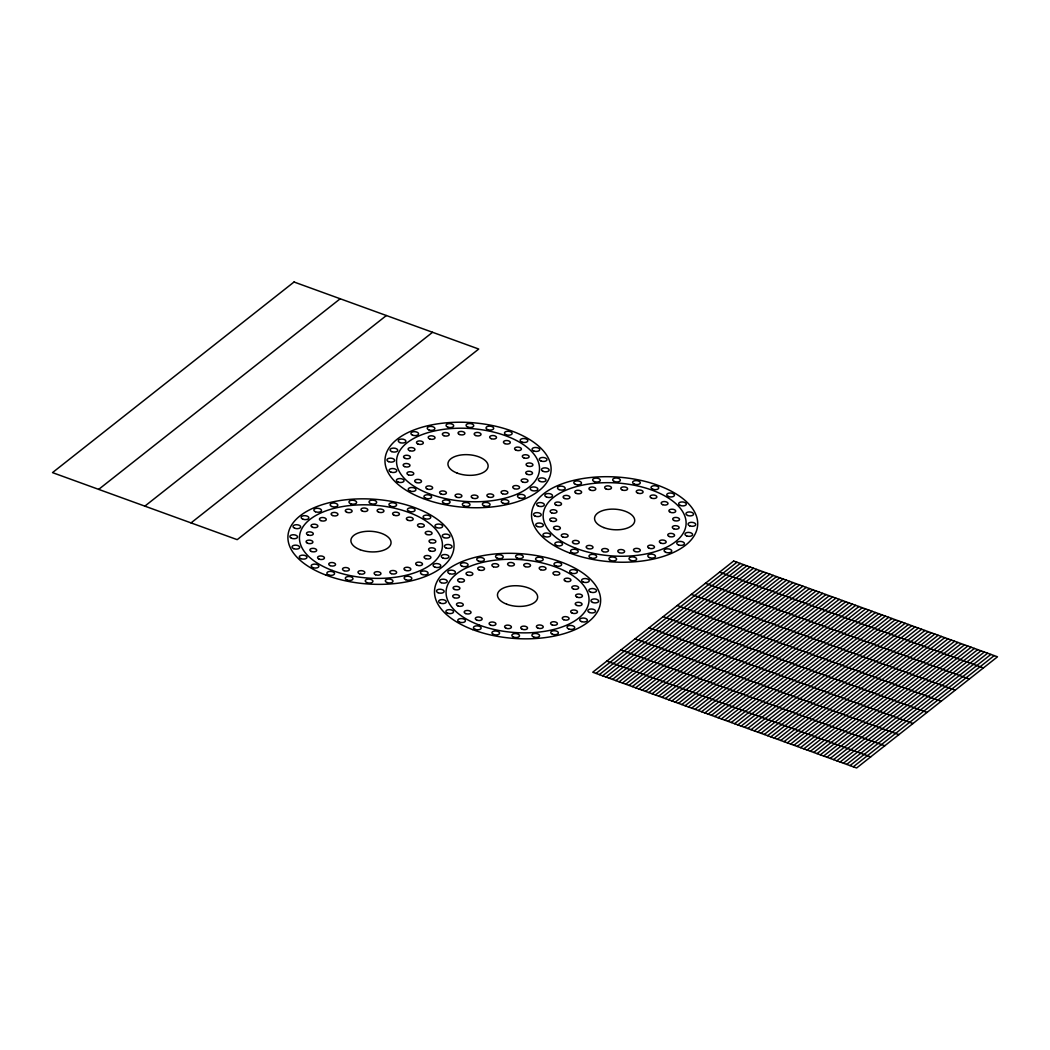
<?xml version="1.0" encoding="UTF-8"?>
<svg xmlns="http://www.w3.org/2000/svg" width="1050" height="1050" viewBox="0 0 1050 1050"><rect width="100%" height="100%" fill="white"/><g stroke="black" fill="none" stroke-linecap="round" stroke-linejoin="round"><path stroke-width="1.5" d="M98.674 489.379L340.213 298.764M144.847 506.139L386.387 315.525M191.034 522.9L432.561 332.286M596.033 673.418L736.929 562.236M599.34 674.612L740.237 563.43M602.634 675.806L743.531 564.624M605.929 677.014L746.826 565.819M609.236 678.208L750.12 567.013M612.531 679.403L753.428 568.221M615.825 680.597L756.722 569.415M619.133 681.791L760.016 570.609M622.427 682.999L763.324 571.804M625.721 684.193L766.618 572.998M629.016 685.388L769.913 574.206M632.323 686.582L773.22 575.4M635.617 687.776L776.514 576.594M638.912 688.984L779.809 577.789M642.219 690.178L783.103 578.996M645.514 691.372L786.411 580.191M648.808 692.567L789.705 581.385M652.116 693.774L792.999 582.579M655.41 694.969L796.307 583.774M658.704 696.163L799.601 584.981M661.999 697.358L802.896 586.176M665.306 698.552L806.203 587.37M668.601 699.759L809.497 588.564M671.895 700.954L812.792 589.759M675.203 702.148L816.086 590.966M678.497 703.342L819.394 592.161M681.791 704.537L822.688 593.355M685.099 705.744L825.983 594.549M688.393 706.939L829.29 595.757M691.688 708.133L832.584 596.951M694.982 709.328L835.879 598.146M698.289 710.535L839.186 599.34M701.584 711.729L842.481 600.534M704.878 712.924L845.775 601.742M708.186 714.118L849.069 602.936M711.48 715.312L852.377 604.131M714.774 716.52L855.671 605.325M718.082 717.714L858.966 606.519M721.376 718.909L862.273 607.727M724.671 720.103L865.567 608.921M727.965 721.297L868.862 610.116M731.272 722.505L872.169 611.31M734.567 723.699L875.464 612.518M737.861 724.894L878.758 613.712M741.169 726.088L882.053 614.906M744.463 727.296L885.36 616.101M747.758 728.49L888.654 617.295M751.065 729.684L891.949 618.503M754.359 730.879L895.256 619.697M757.654 732.073L898.551 620.891M760.948 733.281L901.845 622.086M764.256 734.475L905.153 623.28M767.55 735.669L908.447 624.488M770.844 736.864L911.741 625.682M774.152 738.058L915.036 626.876M777.446 739.266L918.343 628.071M780.741 740.46L921.638 629.278M784.048 741.654L924.932 630.472M787.342 742.849L928.239 631.667M790.637 744.056L931.534 632.861M793.931 745.251L934.828 634.056M797.239 746.445L938.136 635.263M800.533 747.639L941.43 636.457M803.828 748.834L944.724 637.652M807.135 750.041L948.019 638.846M810.429 751.236L951.326 640.041M813.724 752.43L954.621 641.248M817.031 753.624L957.915 642.442M820.326 754.819L961.222 643.637M823.62 756.026L964.517 644.831M826.914 757.221L967.811 646.039M830.222 758.415L971.119 647.233M833.516 759.609L974.413 648.428M836.811 760.817L977.707 649.622M840.118 762.011L981.002 650.816M843.413 763.206L984.309 652.024M846.707 764.4L987.604 653.218M850.014 765.594L990.898 654.413M853.309 766.802L994.206 655.607M719.539 572.145L983.417 667.931M705.456 583.275L969.321 679.048M691.372 594.392L955.237 690.165M677.276 605.509L941.141 701.282M663.193 616.626L927.058 712.399M649.097 627.742L912.962 723.516M635.014 638.859L898.879 734.633M620.918 649.976L884.783 745.763M606.834 661.106L870.699 756.879M294.039 282.004L52.5 472.618L237.208 539.661L478.734 349.046L294.039 282.004M733.635 561.028L592.738 672.223L856.603 767.996L997.5 656.801L733.635 561.028M476.739 620.104A3.439 1.759 3.9 0 0 482.16 619.106A3.439 1.759 3.9 0 0 477.317 617.085A3.439 1.759 3.9 0 0 476.739 620.104M465.675 613.581A3.439 1.759 3.9 0 0 471.043 612.518A3.439 1.759 3.9 0 0 466.108 610.562A3.439 1.759 3.9 0 0 465.675 613.581M458.023 605.955A3.439 1.759 3.9 0 0 463.312 604.826A3.439 1.759 3.9 0 0 458.312 602.923A3.439 1.759 3.9 0 0 458.023 605.955M454.086 597.673A3.439 1.759 3.9 0 0 459.506 596.689A3.439 1.759 3.9 0 0 454.663 594.668A3.439 1.759 3.9 0 0 454.086 597.673M454.545 589.457A3.439 1.759 3.9 0 0 459.913 588.394A3.439 1.759 3.9 0 0 454.978 586.438A3.439 1.759 3.9 0 0 454.545 589.457M459.165 581.779A3.439 1.759 3.9 0 0 464.467 580.65A3.439 1.759 3.9 0 0 459.454 578.747A3.439 1.759 3.9 0 0 459.165 581.779M467.447 575.098A3.439 1.759 3.9 0 0 472.867 574.101A3.439 1.759 3.9 0 0 468.011 572.092A3.439 1.759 3.9 0 0 467.447 575.098M479.194 570.006A3.439 1.759 3.9 0 0 484.549 568.942A3.439 1.759 3.9 0 0 479.627 566.987A3.439 1.759 3.9 0 0 479.194 570.006M493.434 566.79A3.439 1.759 3.9 0 0 498.724 565.661A3.439 1.759 3.9 0 0 493.723 563.758A3.439 1.759 3.9 0 0 493.434 566.79M508.988 565.582A3.439 1.759 3.9 0 0 514.408 564.585A3.439 1.759 3.9 0 0 509.552 562.577A3.439 1.759 3.9 0 0 508.988 565.582M525.184 566.619A3.439 1.759 3.9 0 0 530.539 565.556A3.439 1.759 3.9 0 0 525.617 563.601A3.439 1.759 3.9 0 0 525.184 566.619M540.737 569.756A3.439 1.759 3.9 0 0 546.026 568.628A3.439 1.759 3.9 0 0 541.026 566.724A3.439 1.759 3.9 0 0 540.737 569.756M554.374 574.704A3.439 1.759 3.9 0 0 559.794 573.72A3.439 1.759 3.9 0 0 554.951 571.699A3.439 1.759 3.9 0 0 554.374 574.704M565.582 581.28A3.439 1.759 3.9 0 0 570.938 580.217A3.439 1.759 3.9 0 0 566.003 578.261A3.439 1.759 3.9 0 0 565.582 581.28M573.366 588.958A3.439 1.759 3.9 0 0 578.668 587.829A3.439 1.759 3.9 0 0 573.654 585.926A3.439 1.759 3.9 0 0 573.366 588.958M577.028 597.135A3.439 1.759 3.9 0 0 582.448 596.137A3.439 1.759 3.9 0 0 577.605 594.116A3.439 1.759 3.9 0 0 577.028 597.135M576.712 605.404A3.439 1.759 3.9 0 0 582.067 604.341A3.439 1.759 3.9 0 0 577.133 602.385A3.439 1.759 3.9 0 0 576.712 605.404M572.224 613.134A3.439 1.759 3.9 0 0 577.513 612.006A3.439 1.759 3.9 0 0 572.512 610.102A3.439 1.759 3.9 0 0 572.224 613.134M563.679 619.71A3.439 1.759 3.9 0 0 569.1 618.712A3.439 1.759 3.9 0 0 564.244 616.704A3.439 1.759 3.9 0 0 563.679 619.71M552.064 624.855A3.439 1.759 3.9 0 0 557.419 623.792A3.439 1.759 3.9 0 0 552.484 621.836A3.439 1.759 3.9 0 0 552.064 624.855M537.954 628.123A3.439 1.759 3.9 0 0 543.257 626.994A3.439 1.759 3.9 0 0 538.243 625.091A3.439 1.759 3.9 0 0 537.954 628.123M522.139 629.226A3.439 1.759 3.9 0 0 527.559 628.228A3.439 1.759 3.9 0 0 522.703 626.22A3.439 1.759 3.9 0 0 522.139 629.226M506.074 628.241A3.439 1.759 3.9 0 0 511.429 627.178A3.439 1.759 3.9 0 0 506.494 625.222A3.439 1.759 3.9 0 0 506.074 628.241M490.652 625.157A3.439 1.759 3.9 0 0 495.954 624.028A3.439 1.759 3.9 0 0 490.941 622.125A3.439 1.759 3.9 0 0 490.652 625.157M506.691 604.183A20.121 10.277 3.9 0 0 537.626 597.581A20.121 10.277 3.9 0 0 508.358 586.451A20.121 10.277 3.9 0 0 506.691 604.183M459.362 622.059A3.872 1.982 3.9 0 0 465.452 620.944A3.872 1.982 3.9 0 0 459.992 618.673A3.872 1.982 3.9 0 0 459.362 622.059M447.549 613.134A3.872 1.982 3.9 0 0 453.561 611.94A3.872 1.982 3.9 0 0 448.022 609.748A3.872 1.982 3.9 0 0 447.549 613.134M440.357 603.159A3.872 1.982 3.9 0 0 446.303 601.886A3.872 1.982 3.9 0 0 440.672 599.747A3.872 1.982 3.9 0 0 440.357 603.159M438.06 592.712A3.872 1.982 3.9 0 0 444.15 591.596A3.872 1.982 3.9 0 0 438.703 589.339A3.872 1.982 3.9 0 0 438.06 592.712M441.249 582.697A3.872 1.982 3.9 0 0 447.274 581.503A3.872 1.982 3.9 0 0 441.735 579.298A3.872 1.982 3.9 0 0 441.249 582.697M449.505 573.681A3.872 1.982 3.9 0 0 455.451 572.421A3.872 1.982 3.9 0 0 449.82 570.281A3.872 1.982 3.9 0 0 449.505 573.681M462.013 566.212A3.872 1.982 3.9 0 0 468.103 565.097A3.872 1.982 3.9 0 0 462.656 562.839A3.872 1.982 3.9 0 0 462.013 566.212M478.393 560.976A3.872 1.982 3.9 0 0 484.404 559.781A3.872 1.982 3.9 0 0 478.866 557.589A3.872 1.982 3.9 0 0 478.393 560.976M497.28 558.232A3.872 1.982 3.9 0 0 503.239 556.959A3.872 1.982 3.9 0 0 497.608 554.82A3.872 1.982 3.9 0 0 497.28 558.232M517.191 558.088A3.872 1.982 3.9 0 0 523.281 556.972A3.872 1.982 3.9 0 0 517.834 554.702A3.872 1.982 3.9 0 0 517.191 558.088M537.206 560.713A3.872 1.982 3.9 0 0 543.217 559.519A3.872 1.982 3.9 0 0 537.679 557.327A3.872 1.982 3.9 0 0 537.206 560.713M555.726 565.858A3.872 1.982 3.9 0 0 561.671 564.585A3.872 1.982 3.9 0 0 556.041 562.459A3.872 1.982 3.9 0 0 555.726 565.858M571.266 573.077A3.872 1.982 3.9 0 0 577.356 571.961A3.872 1.982 3.9 0 0 571.909 569.704A3.872 1.982 3.9 0 0 571.266 573.077M583.236 582.054A3.872 1.982 3.9 0 0 589.26 580.86A3.872 1.982 3.9 0 0 583.721 578.668A3.872 1.982 3.9 0 0 583.236 582.054M590.572 592.095A3.872 1.982 3.9 0 0 596.531 590.822A3.872 1.982 3.9 0 0 590.901 588.683A3.872 1.982 3.9 0 0 590.572 592.095M592.567 602.424A3.872 1.982 3.9 0 0 598.658 601.309A3.872 1.982 3.9 0 0 593.211 599.038A3.872 1.982 3.9 0 0 592.567 602.424M589.523 612.504A3.872 1.982 3.9 0 0 595.547 611.31A3.872 1.982 3.9 0 0 590.008 609.105A3.872 1.982 3.9 0 0 589.523 612.504M581.438 621.574A3.872 1.982 3.9 0 0 587.383 620.301A3.872 1.982 3.9 0 0 581.753 618.161A3.872 1.982 3.9 0 0 581.438 621.574M568.614 628.924A3.872 1.982 3.9 0 0 574.704 627.808A3.872 1.982 3.9 0 0 569.258 625.538A3.872 1.982 3.9 0 0 568.614 628.924M552.392 634.213A3.872 1.982 3.9 0 0 558.416 633.019A3.872 1.982 3.9 0 0 552.878 630.827A3.872 1.982 3.9 0 0 552.392 634.213M533.649 637.022A3.872 1.982 3.9 0 0 539.595 635.749A3.872 1.982 3.9 0 0 533.964 633.609A3.872 1.982 3.9 0 0 533.649 637.022M513.437 637.048A3.872 1.982 3.9 0 0 519.527 635.933A3.872 1.982 3.9 0 0 514.08 633.675A3.872 1.982 3.9 0 0 513.437 637.048M493.579 634.476A3.872 1.982 3.9 0 0 499.603 633.281A3.872 1.982 3.9 0 0 494.064 631.089A3.872 1.982 3.9 0 0 493.579 634.476M475.217 629.396A3.872 1.982 3.9 0 0 481.163 628.123A3.872 1.982 3.9 0 0 475.532 625.984A3.872 1.982 3.9 0 0 475.217 629.396M472.605 629.593A83.212 42.486 3.9 0 0 600.534 602.293A83.212 42.486 3.9 0 0 479.522 556.316A83.212 42.486 3.9 0 0 472.605 629.593M478.879 624.921A71.61 36.553 3.9 0 0 588.958 601.427A71.61 36.553 3.9 0 0 484.837 561.868A71.61 36.553 3.9 0 0 478.879 624.921M573.825 543.493A3.439 1.759 3.9 0 0 579.232 542.496A3.439 1.759 3.9 0 0 574.389 540.488A3.439 1.759 3.9 0 0 573.825 543.493M562.761 536.97A3.439 1.759 3.9 0 0 568.116 535.907A3.439 1.759 3.9 0 0 563.181 533.951A3.439 1.759 3.9 0 0 562.761 536.97M555.096 529.357A3.439 1.759 3.9 0 0 560.385 528.216A3.439 1.759 3.9 0 0 555.384 526.312A3.439 1.759 3.9 0 0 555.096 529.357M551.158 521.076A3.439 1.759 3.9 0 0 556.579 520.078A3.439 1.759 3.9 0 0 551.736 518.057A3.439 1.759 3.9 0 0 551.158 521.076M551.617 512.846A3.439 1.759 3.9 0 0 556.986 511.796A3.439 1.759 3.9 0 0 552.051 509.827A3.439 1.759 3.9 0 0 551.617 512.846M556.251 505.181A3.439 1.759 3.9 0 0 561.54 504.053A3.439 1.759 3.9 0 0 556.526 502.149A3.439 1.759 3.9 0 0 556.251 505.181M564.519 498.488A3.439 1.759 3.9 0 0 569.94 497.49A3.439 1.759 3.9 0 0 565.084 495.482A3.439 1.759 3.9 0 0 564.519 498.488M576.266 493.395A3.439 1.759 3.9 0 0 581.634 492.345A3.439 1.759 3.9 0 0 576.699 490.376A3.439 1.759 3.9 0 0 576.266 493.395M590.507 490.179A3.439 1.759 3.9 0 0 595.809 489.051A3.439 1.759 3.9 0 0 590.796 487.148A3.439 1.759 3.9 0 0 590.507 490.179M606.06 488.972A3.439 1.759 3.9 0 0 611.481 487.974A3.439 1.759 3.9 0 0 606.624 485.966A3.439 1.759 3.9 0 0 606.06 488.972M622.256 490.009A3.439 1.759 3.9 0 0 627.624 488.946A3.439 1.759 3.9 0 0 622.689 486.99A3.439 1.759 3.9 0 0 622.256 490.009M637.809 493.159A3.439 1.759 3.9 0 0 643.112 492.017A3.439 1.759 3.9 0 0 638.098 490.114A3.439 1.759 3.9 0 0 637.809 493.159M651.459 498.094A3.439 1.759 3.9 0 0 656.867 497.109A3.439 1.759 3.9 0 0 652.024 495.088A3.439 1.759 3.9 0 0 651.459 498.094M662.655 504.669A3.439 1.759 3.9 0 0 668.01 503.606A3.439 1.759 3.9 0 0 663.075 501.651A3.439 1.759 3.9 0 0 662.655 504.669M670.451 512.347A3.439 1.759 3.9 0 0 675.741 511.219A3.439 1.759 3.9 0 0 670.74 509.316A3.439 1.759 3.9 0 0 670.451 512.347M674.113 520.524A3.439 1.759 3.9 0 0 679.534 519.527A3.439 1.759 3.9 0 0 674.678 517.519A3.439 1.759 3.9 0 0 674.113 520.524M673.785 528.793A3.439 1.759 3.9 0 0 679.14 527.73A3.439 1.759 3.9 0 0 674.205 525.774A3.439 1.759 3.9 0 0 673.785 528.793M669.296 536.524A3.439 1.759 3.9 0 0 674.586 535.395A3.439 1.759 3.9 0 0 669.585 533.492A3.439 1.759 3.9 0 0 669.296 536.524M660.752 543.099A3.439 1.759 3.9 0 0 666.173 542.115A3.439 1.759 3.9 0 0 661.329 540.094A3.439 1.759 3.9 0 0 660.752 543.099M649.136 548.244A3.439 1.759 3.9 0 0 654.491 547.181A3.439 1.759 3.9 0 0 649.569 545.226A3.439 1.759 3.9 0 0 649.136 548.244M635.04 551.512A3.439 1.759 3.9 0 0 640.329 550.384A3.439 1.759 3.9 0 0 635.316 548.481A3.439 1.759 3.9 0 0 635.04 551.512M619.211 552.615A3.439 1.759 3.9 0 0 624.632 551.631A3.439 1.759 3.9 0 0 619.776 549.609A3.439 1.759 3.9 0 0 619.211 552.615M603.146 551.631A3.439 1.759 3.9 0 0 608.501 550.567A3.439 1.759 3.9 0 0 603.579 548.612A3.439 1.759 3.9 0 0 603.146 551.631M587.724 548.546A3.439 1.759 3.9 0 0 593.027 547.418A3.439 1.759 3.9 0 0 588.013 545.514A3.439 1.759 3.9 0 0 587.724 548.546M603.763 527.572A20.121 10.277 3.9 0 0 634.699 520.971A20.121 10.277 3.9 0 0 605.43 509.854A20.121 10.277 3.9 0 0 603.763 527.572M556.434 545.449A3.872 1.982 3.9 0 0 562.524 544.333A3.872 1.982 3.9 0 0 557.077 542.062A3.872 1.982 3.9 0 0 556.434 545.449M544.622 536.537A3.872 1.982 3.9 0 0 550.646 535.342A3.872 1.982 3.9 0 0 545.094 533.137A3.872 1.982 3.9 0 0 544.622 536.537M537.429 526.549A3.872 1.982 3.9 0 0 543.375 525.289A3.872 1.982 3.9 0 0 537.758 523.149A3.872 1.982 3.9 0 0 537.429 526.549M535.133 516.114A3.872 1.982 3.9 0 0 541.222 514.999A3.872 1.982 3.9 0 0 535.776 512.728A3.872 1.982 3.9 0 0 535.133 516.114M538.322 506.087A3.872 1.982 3.9 0 0 544.346 504.892A3.872 1.982 3.9 0 0 538.808 502.688A3.872 1.982 3.9 0 0 538.322 506.087M546.577 497.083A3.872 1.982 3.9 0 0 552.523 495.81A3.872 1.982 3.9 0 0 546.893 493.671A3.872 1.982 3.9 0 0 546.577 497.083M559.086 489.615A3.872 1.982 3.9 0 0 565.176 488.499A3.872 1.982 3.9 0 0 559.729 486.229A3.872 1.982 3.9 0 0 559.086 489.615M575.466 484.378A3.872 1.982 3.9 0 0 581.49 483.184A3.872 1.982 3.9 0 0 575.951 480.979A3.872 1.982 3.9 0 0 575.466 484.378M594.366 481.622A3.872 1.982 3.9 0 0 600.311 480.362A3.872 1.982 3.9 0 0 594.681 478.223A3.872 1.982 3.9 0 0 594.366 481.622M614.263 481.477A3.872 1.982 3.9 0 0 620.353 480.362A3.872 1.982 3.9 0 0 614.906 478.091A3.872 1.982 3.9 0 0 614.263 481.477M634.279 484.116A3.872 1.982 3.9 0 0 640.303 482.921A3.872 1.982 3.9 0 0 634.751 480.716A3.872 1.982 3.9 0 0 634.279 484.116M652.798 489.261A3.872 1.982 3.9 0 0 658.744 487.988A3.872 1.982 3.9 0 0 653.113 485.848A3.872 1.982 3.9 0 0 652.798 489.261M668.351 496.479A3.872 1.982 3.9 0 0 674.441 495.351A3.872 1.982 3.9 0 0 668.981 493.093A3.872 1.982 3.9 0 0 668.351 496.479M680.308 505.457A3.872 1.982 3.9 0 0 686.332 504.262A3.872 1.982 3.9 0 0 680.794 502.058A3.872 1.982 3.9 0 0 680.308 505.457M687.658 515.484A3.872 1.982 3.9 0 0 693.604 514.224A3.872 1.982 3.9 0 0 687.973 512.085A3.872 1.982 3.9 0 0 687.658 515.484M689.64 525.814A3.872 1.982 3.9 0 0 695.73 524.698A3.872 1.982 3.9 0 0 690.283 522.428A3.872 1.982 3.9 0 0 689.64 525.814M686.608 535.894A3.872 1.982 3.9 0 0 692.619 534.699A3.872 1.982 3.9 0 0 687.081 532.508A3.872 1.982 3.9 0 0 686.608 535.894M678.51 544.963A3.872 1.982 3.9 0 0 684.456 543.69A3.872 1.982 3.9 0 0 678.825 541.551A3.872 1.982 3.9 0 0 678.51 544.963M665.687 552.313A3.872 1.982 3.9 0 0 671.777 551.197A3.872 1.982 3.9 0 0 666.33 548.927A3.872 1.982 3.9 0 0 665.687 552.313M649.464 557.616A3.872 1.982 3.9 0 0 655.489 556.421A3.872 1.982 3.9 0 0 649.95 554.216A3.872 1.982 3.9 0 0 649.464 557.616M630.722 560.411A3.872 1.982 3.9 0 0 636.668 559.151A3.872 1.982 3.9 0 0 631.05 557.012A3.872 1.982 3.9 0 0 630.722 560.411M610.509 560.451A3.872 1.982 3.9 0 0 616.599 559.335A3.872 1.982 3.9 0 0 611.153 557.064A3.872 1.982 3.9 0 0 610.509 560.451M590.651 557.878A3.872 1.982 3.9 0 0 596.676 556.684A3.872 1.982 3.9 0 0 591.137 554.479A3.872 1.982 3.9 0 0 590.651 557.878M572.289 552.786A3.872 1.982 3.9 0 0 578.235 551.526A3.872 1.982 3.9 0 0 572.604 549.386A3.872 1.982 3.9 0 0 572.289 552.786M569.678 552.996A83.212 42.486 3.9 0 0 697.607 525.683A83.212 42.486 3.9 0 0 576.607 479.706A83.212 42.486 3.9 0 0 569.678 552.996M575.951 548.31A71.61 36.553 3.9 0 0 686.031 524.816A71.61 36.553 3.9 0 0 581.91 485.258A71.61 36.553 3.9 0 0 575.951 548.31M429.358 493.841A71.61 36.553 3.9 0 0 539.438 470.348A71.61 36.553 3.9 0 0 435.317 430.789A71.61 36.553 3.9 0 0 429.358 493.841M423.084 498.514A83.212 42.486 3.9 0 0 551.014 471.214A83.212 42.486 3.9 0 0 430.014 425.237A83.212 42.486 3.9 0 0 423.084 498.514M425.696 498.317A3.872 1.982 3.9 0 0 431.642 497.044A3.872 1.982 3.9 0 0 426.011 494.904A3.872 1.982 3.9 0 0 425.696 498.317M444.058 503.396A3.872 1.982 3.9 0 0 450.083 502.215A3.872 1.982 3.9 0 0 444.544 500.01A3.872 1.982 3.9 0 0 444.058 503.396M463.916 505.969A3.872 1.982 3.9 0 0 470.006 504.853A3.872 1.982 3.9 0 0 464.559 502.596A3.872 1.982 3.9 0 0 463.916 505.969M484.129 505.942A3.872 1.982 3.9 0 0 490.074 504.669A3.872 1.982 3.9 0 0 484.457 502.53A3.872 1.982 3.9 0 0 484.129 505.942M502.871 503.134A3.872 1.982 3.9 0 0 508.896 501.952A3.872 1.982 3.9 0 0 503.357 499.748A3.872 1.982 3.9 0 0 502.871 503.134M519.094 497.844A3.872 1.982 3.9 0 0 525.184 496.729A3.872 1.982 3.9 0 0 519.737 494.458A3.872 1.982 3.9 0 0 519.094 497.844M531.917 490.494A3.872 1.982 3.9 0 0 537.863 489.221A3.872 1.982 3.9 0 0 532.232 487.082A3.872 1.982 3.9 0 0 531.917 490.494M540.015 481.425A3.872 1.982 3.9 0 0 546.026 480.231A3.872 1.982 3.9 0 0 540.488 478.026A3.872 1.982 3.9 0 0 540.015 481.425M543.047 471.345A3.872 1.982 3.9 0 0 549.137 470.229A3.872 1.982 3.9 0 0 543.69 467.959A3.872 1.982 3.9 0 0 543.047 471.345M541.065 461.016A3.872 1.982 3.9 0 0 547.011 459.742A3.872 1.982 3.9 0 0 541.38 457.603A3.872 1.982 3.9 0 0 541.065 461.016M533.715 450.975A3.872 1.982 3.9 0 0 539.739 449.781A3.872 1.982 3.9 0 0 534.201 447.589A3.872 1.982 3.9 0 0 533.715 450.975M521.758 441.998A3.872 1.982 3.9 0 0 527.848 440.882A3.872 1.982 3.9 0 0 522.388 438.624A3.872 1.982 3.9 0 0 521.758 441.998M506.205 434.779A3.872 1.982 3.9 0 0 512.151 433.506A3.872 1.982 3.9 0 0 506.533 431.379A3.872 1.982 3.9 0 0 506.205 434.779M487.686 429.634A3.872 1.982 3.9 0 0 493.71 428.439A3.872 1.982 3.9 0 0 488.158 426.248A3.872 1.982 3.9 0 0 487.686 429.634M467.67 427.009A3.872 1.982 3.9 0 0 473.76 425.893A3.872 1.982 3.9 0 0 468.313 423.623A3.872 1.982 3.9 0 0 467.67 427.009M447.773 427.153A3.872 1.982 3.9 0 0 453.718 425.88A3.872 1.982 3.9 0 0 448.087 423.754A3.872 1.982 3.9 0 0 447.773 427.153M428.873 429.896A3.872 1.982 3.9 0 0 434.897 428.702A3.872 1.982 3.9 0 0 429.358 426.51A3.872 1.982 3.9 0 0 428.873 429.896M388.539 461.633A3.872 1.982 3.9 0 0 394.629 460.517A3.872 1.982 3.9 0 0 389.183 458.259A3.872 1.982 3.9 0 0 388.539 461.633M390.836 472.08A3.872 1.982 3.9 0 0 396.795 470.807A3.872 1.982 3.9 0 0 391.164 468.667A3.872 1.982 3.9 0 0 390.836 472.08M398.029 482.055A3.872 1.982 3.9 0 0 404.053 480.861A3.872 1.982 3.9 0 0 398.514 478.669A3.872 1.982 3.9 0 0 398.029 482.055M409.841 490.98A3.872 1.982 3.9 0 0 415.931 489.864A3.872 1.982 3.9 0 0 410.484 487.594A3.872 1.982 3.9 0 0 409.841 490.98M457.17 473.104A20.121 10.277 3.9 0 0 488.106 466.502A20.121 10.277 3.9 0 0 458.837 455.372A20.121 10.277 3.9 0 0 457.17 473.104M441.144 494.077A3.439 1.759 3.9 0 0 446.434 492.949A3.439 1.759 3.9 0 0 441.42 491.046A3.439 1.759 3.9 0 0 441.144 494.077M456.553 497.162A3.439 1.759 3.9 0 0 461.908 496.099A3.439 1.759 3.9 0 0 456.986 494.143A3.439 1.759 3.9 0 0 456.553 497.162M472.618 498.146A3.439 1.759 3.9 0 0 478.039 497.149A3.439 1.759 3.9 0 0 473.196 495.141A3.439 1.759 3.9 0 0 472.618 498.146M488.447 497.044A3.439 1.759 3.9 0 0 493.736 495.915A3.439 1.759 3.9 0 0 488.723 494.012A3.439 1.759 3.9 0 0 488.447 497.044M502.543 493.776A3.439 1.759 3.9 0 0 507.898 492.712A3.439 1.759 3.9 0 0 502.976 490.757A3.439 1.759 3.9 0 0 502.543 493.776M514.159 488.631A3.439 1.759 3.9 0 0 519.579 487.633A3.439 1.759 3.9 0 0 514.736 485.625A3.439 1.759 3.9 0 0 514.159 488.631M522.703 482.055A3.439 1.759 3.9 0 0 528.006 480.926A3.439 1.759 3.9 0 0 522.992 479.023A3.439 1.759 3.9 0 0 522.703 482.055M527.192 474.324A3.439 1.759 3.9 0 0 532.547 473.261A3.439 1.759 3.9 0 0 527.625 471.306A3.439 1.759 3.9 0 0 527.192 474.324M527.52 466.056A3.439 1.759 3.9 0 0 532.941 465.058A3.439 1.759 3.9 0 0 528.084 463.037A3.439 1.759 3.9 0 0 527.52 466.056M523.858 457.879A3.439 1.759 3.9 0 0 529.148 456.75A3.439 1.759 3.9 0 0 524.147 454.847A3.439 1.759 3.9 0 0 523.858 457.879M516.062 450.201A3.439 1.759 3.9 0 0 521.417 449.137A3.439 1.759 3.9 0 0 516.482 447.182A3.439 1.759 3.9 0 0 516.062 450.201M504.866 443.625A3.439 1.759 3.9 0 0 510.287 442.641A3.439 1.759 3.9 0 0 505.431 440.619A3.439 1.759 3.9 0 0 504.866 443.625M491.216 438.677A3.439 1.759 3.9 0 0 496.519 437.548A3.439 1.759 3.9 0 0 491.505 435.645A3.439 1.759 3.9 0 0 491.216 438.677M475.663 435.54A3.439 1.759 3.9 0 0 481.031 434.477A3.439 1.759 3.9 0 0 476.096 432.521A3.439 1.759 3.9 0 0 475.663 435.54M459.467 434.503A3.439 1.759 3.9 0 0 464.887 433.506A3.439 1.759 3.9 0 0 460.031 431.498A3.439 1.759 3.9 0 0 459.467 434.503M443.914 435.711A3.439 1.759 3.9 0 0 449.216 434.582A3.439 1.759 3.9 0 0 444.202 432.679A3.439 1.759 3.9 0 0 443.914 435.711M429.673 438.926A3.439 1.759 3.9 0 0 435.041 437.863A3.439 1.759 3.9 0 0 430.106 435.908A3.439 1.759 3.9 0 0 429.673 438.926M417.926 444.019A3.439 1.759 3.9 0 0 423.347 443.021A3.439 1.759 3.9 0 0 418.491 441.013A3.439 1.759 3.9 0 0 417.926 444.019M409.658 450.699A3.439 1.759 3.9 0 0 414.947 449.571A3.439 1.759 3.9 0 0 409.946 447.667A3.439 1.759 3.9 0 0 409.658 450.699M405.024 458.377A3.439 1.759 3.9 0 0 410.392 457.314A3.439 1.759 3.9 0 0 405.458 455.359A3.439 1.759 3.9 0 0 405.024 458.377M404.565 466.594A3.439 1.759 3.9 0 0 409.986 465.609A3.439 1.759 3.9 0 0 405.142 463.588A3.439 1.759 3.9 0 0 404.565 466.594M408.502 474.876A3.439 1.759 3.9 0 0 413.805 473.747A3.439 1.759 3.9 0 0 408.791 471.844A3.439 1.759 3.9 0 0 408.502 474.876M416.167 482.501A3.439 1.759 3.9 0 0 421.523 481.438A3.439 1.759 3.9 0 0 416.587 479.483A3.439 1.759 3.9 0 0 416.167 482.501M427.232 489.024A3.439 1.759 3.9 0 0 432.652 488.027A3.439 1.759 3.9 0 0 427.796 486.006A3.439 1.759 3.9 0 0 427.232 489.024M332.286 570.452A71.61 36.553 3.9 0 0 442.365 546.958A71.61 36.553 3.9 0 0 338.244 507.386A71.61 36.553 3.9 0 0 332.286 570.452M326.012 575.124A83.212 42.486 3.9 0 0 453.941 547.824A83.212 42.486 3.9 0 0 332.942 501.848A83.212 42.486 3.9 0 0 326.012 575.124M328.624 574.928A3.872 1.982 3.9 0 0 334.569 573.654A3.872 1.982 3.9 0 0 328.939 571.515A3.872 1.982 3.9 0 0 328.624 574.928M346.986 580.007A3.872 1.982 3.9 0 0 353.01 578.812A3.872 1.982 3.9 0 0 347.471 576.607A3.872 1.982 3.9 0 0 346.986 580.007M366.844 582.579A3.872 1.982 3.9 0 0 372.934 581.464A3.872 1.982 3.9 0 0 367.487 579.193A3.872 1.982 3.9 0 0 366.844 582.579M387.056 582.553A3.872 1.982 3.9 0 0 393.002 581.28A3.872 1.982 3.9 0 0 387.371 579.141A3.872 1.982 3.9 0 0 387.056 582.553M405.799 579.744A3.872 1.982 3.9 0 0 411.823 578.55A3.872 1.982 3.9 0 0 406.284 576.345A3.872 1.982 3.9 0 0 405.799 579.744M422.021 574.442A3.872 1.982 3.9 0 0 428.111 573.326A3.872 1.982 3.9 0 0 422.664 571.069A3.872 1.982 3.9 0 0 422.021 574.442M434.844 567.105A3.872 1.982 3.9 0 0 440.79 565.832A3.872 1.982 3.9 0 0 435.159 563.692A3.872 1.982 3.9 0 0 434.844 567.105M442.929 558.036A3.872 1.982 3.9 0 0 448.954 556.841A3.872 1.982 3.9 0 0 443.415 554.636A3.872 1.982 3.9 0 0 442.929 558.036M445.974 547.942A3.872 1.982 3.9 0 0 452.064 546.827A3.872 1.982 3.9 0 0 446.617 544.569A3.872 1.982 3.9 0 0 445.974 547.942M443.979 537.626A3.872 1.982 3.9 0 0 449.938 536.353A3.872 1.982 3.9 0 0 444.308 534.214A3.872 1.982 3.9 0 0 443.979 537.626M436.642 527.586A3.872 1.982 3.9 0 0 442.667 526.391A3.872 1.982 3.9 0 0 437.128 524.186A3.872 1.982 3.9 0 0 436.642 527.586M424.686 518.608A3.872 1.982 3.9 0 0 430.762 517.492A3.872 1.982 3.9 0 0 425.316 515.222A3.872 1.982 3.9 0 0 424.686 518.608M409.133 511.389A3.872 1.982 3.9 0 0 415.078 510.116A3.872 1.982 3.9 0 0 409.447 507.977A3.872 1.982 3.9 0 0 409.133 511.389M390.613 506.244A3.872 1.982 3.9 0 0 396.624 505.05A3.872 1.982 3.9 0 0 391.086 502.845A3.872 1.982 3.9 0 0 390.613 506.244M370.598 503.606A3.872 1.982 3.9 0 0 376.688 502.491A3.872 1.982 3.9 0 0 371.241 500.233A3.872 1.982 3.9 0 0 370.598 503.606M350.7 503.764A3.872 1.982 3.9 0 0 356.646 502.491A3.872 1.982 3.9 0 0 351.015 500.351A3.872 1.982 3.9 0 0 350.7 503.764M331.8 506.507A3.872 1.982 3.9 0 0 337.824 505.312A3.872 1.982 3.9 0 0 332.272 503.108A3.872 1.982 3.9 0 0 331.8 506.507M291.467 538.243A3.872 1.982 3.9 0 0 297.557 537.128A3.872 1.982 3.9 0 0 292.11 534.857A3.872 1.982 3.9 0 0 291.467 538.243M293.764 548.691A3.872 1.982 3.9 0 0 299.709 547.418A3.872 1.982 3.9 0 0 294.092 545.278A3.872 1.982 3.9 0 0 293.764 548.691M300.956 558.666A3.872 1.982 3.9 0 0 306.967 557.471A3.872 1.982 3.9 0 0 301.429 555.266A3.872 1.982 3.9 0 0 300.956 558.666M312.769 567.577A3.872 1.982 3.9 0 0 318.859 566.462A3.872 1.982 3.9 0 0 313.399 564.204A3.872 1.982 3.9 0 0 312.769 567.577M360.098 549.701A20.121 10.277 3.9 0 0 391.033 543.099A20.121 10.277 3.9 0 0 361.764 531.982A20.121 10.277 3.9 0 0 360.098 549.701M344.059 570.688A3.439 1.759 3.9 0 0 349.361 569.546A3.439 1.759 3.9 0 0 344.348 567.643A3.439 1.759 3.9 0 0 344.059 570.688M359.481 573.773A3.439 1.759 3.9 0 0 364.836 572.709A3.439 1.759 3.9 0 0 359.901 570.741A3.439 1.759 3.9 0 0 359.481 573.773M375.546 574.757A3.439 1.759 3.9 0 0 380.966 573.759A3.439 1.759 3.9 0 0 376.11 571.751A3.439 1.759 3.9 0 0 375.546 574.757M391.361 573.654A3.439 1.759 3.9 0 0 396.664 572.526A3.439 1.759 3.9 0 0 391.65 570.622A3.439 1.759 3.9 0 0 391.361 573.654M405.471 570.386A3.439 1.759 3.9 0 0 410.826 569.323A3.439 1.759 3.9 0 0 405.891 567.354A3.439 1.759 3.9 0 0 405.471 570.386M417.086 565.241A3.439 1.759 3.9 0 0 422.507 564.244A3.439 1.759 3.9 0 0 417.651 562.236A3.439 1.759 3.9 0 0 417.086 565.241M425.631 558.653A3.439 1.759 3.9 0 0 430.92 557.524A3.439 1.759 3.9 0 0 425.919 555.621A3.439 1.759 3.9 0 0 425.631 558.653M430.119 550.935A3.439 1.759 3.9 0 0 435.474 549.872A3.439 1.759 3.9 0 0 430.539 547.903A3.439 1.759 3.9 0 0 430.119 550.935M430.447 542.653A3.439 1.759 3.9 0 0 435.855 541.669A3.439 1.759 3.9 0 0 431.012 539.648A3.439 1.759 3.9 0 0 430.447 542.653M426.786 534.489A3.439 1.759 3.9 0 0 432.075 533.347A3.439 1.759 3.9 0 0 427.061 531.444A3.439 1.759 3.9 0 0 426.786 534.489M418.989 526.811A3.439 1.759 3.9 0 0 424.344 525.748A3.439 1.759 3.9 0 0 419.409 523.793A3.439 1.759 3.9 0 0 418.989 526.811M407.781 520.236A3.439 1.759 3.9 0 0 413.201 519.238A3.439 1.759 3.9 0 0 408.358 517.23A3.439 1.759 3.9 0 0 407.781 520.236M394.144 515.288A3.439 1.759 3.9 0 0 399.446 514.159A3.439 1.759 3.9 0 0 394.433 512.256A3.439 1.759 3.9 0 0 394.144 515.288M378.591 512.151A3.439 1.759 3.9 0 0 383.959 511.087A3.439 1.759 3.9 0 0 379.024 509.132A3.439 1.759 3.9 0 0 378.591 512.151M362.394 511.114A3.439 1.759 3.9 0 0 367.815 510.116A3.439 1.759 3.9 0 0 362.959 508.095A3.439 1.759 3.9 0 0 362.394 511.114M346.841 512.321A3.439 1.759 3.9 0 0 352.131 511.192A3.439 1.759 3.9 0 0 347.13 509.289A3.439 1.759 3.9 0 0 346.841 512.321M332.601 515.537A3.439 1.759 3.9 0 0 337.969 514.474A3.439 1.759 3.9 0 0 333.034 512.518A3.439 1.759 3.9 0 0 332.601 515.537M320.854 520.616A3.439 1.759 3.9 0 0 326.274 519.632A3.439 1.759 3.9 0 0 321.418 517.611A3.439 1.759 3.9 0 0 320.854 520.616M312.585 527.31A3.439 1.759 3.9 0 0 317.874 526.181A3.439 1.759 3.9 0 0 312.861 524.278A3.439 1.759 3.9 0 0 312.585 527.31M307.952 534.988A3.439 1.759 3.9 0 0 313.32 533.925A3.439 1.759 3.9 0 0 308.385 531.969A3.439 1.759 3.9 0 0 307.952 534.988M307.493 543.204A3.439 1.759 3.9 0 0 312.913 542.207A3.439 1.759 3.9 0 0 308.07 540.199A3.439 1.759 3.9 0 0 307.493 543.204M311.43 551.486A3.439 1.759 3.9 0 0 316.719 550.357A3.439 1.759 3.9 0 0 311.719 548.454A3.439 1.759 3.9 0 0 311.43 551.486M319.082 559.112A3.439 1.759 3.9 0 0 324.45 558.049A3.439 1.759 3.9 0 0 319.515 556.08A3.439 1.759 3.9 0 0 319.082 559.112M330.146 565.622A3.439 1.759 3.9 0 0 335.567 564.637A3.439 1.759 3.9 0 0 330.724 562.616A3.439 1.759 3.9 0 0 330.146 565.622M412.492 435.133A3.872 1.982 3.9 0 0 418.583 434.017A3.872 1.982 3.9 0 0 413.136 431.76A3.872 1.982 3.9 0 0 412.492 435.133M399.984 442.601A3.872 1.982 3.9 0 0 405.93 441.341A3.872 1.982 3.9 0 0 400.299 439.202A3.872 1.982 3.9 0 0 399.984 442.601M391.729 451.618A3.872 1.982 3.9 0 0 397.753 450.424A3.872 1.982 3.9 0 0 392.214 448.219A3.872 1.982 3.9 0 0 391.729 451.618M315.42 511.744A3.872 1.982 3.9 0 0 321.51 510.628A3.872 1.982 3.9 0 0 316.063 508.371A3.872 1.982 3.9 0 0 315.42 511.744M302.912 519.212A3.872 1.982 3.9 0 0 308.858 517.939A3.872 1.982 3.9 0 0 303.227 515.799A3.872 1.982 3.9 0 0 302.912 519.212M294.656 528.216A3.872 1.982 3.9 0 0 300.681 527.021A3.872 1.982 3.9 0 0 295.142 524.829A3.872 1.982 3.9 0 0 294.656 528.216"/></g></svg>
